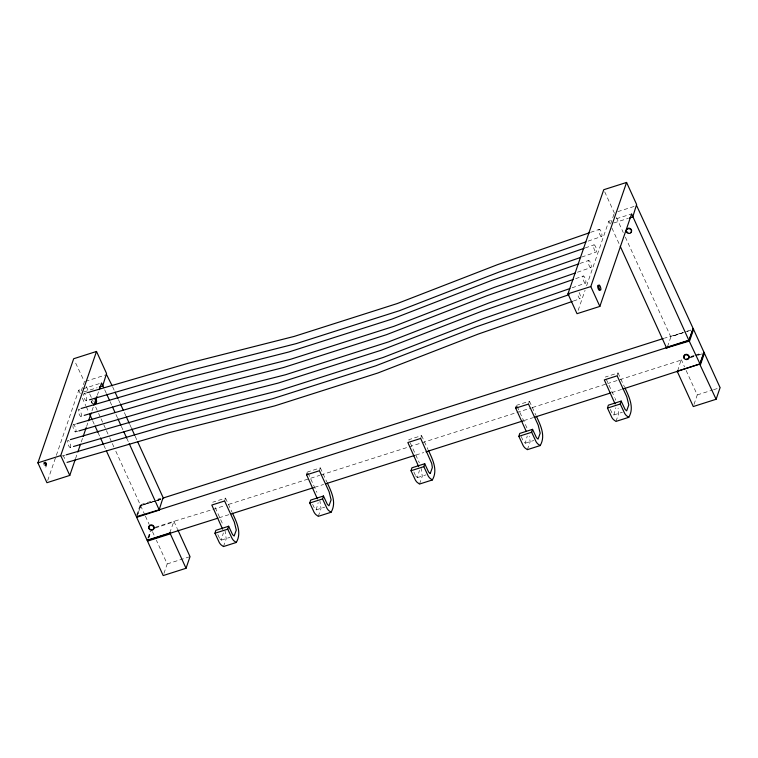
<?xml version="1.0" encoding="UTF-8"?>
<svg xmlns="http://www.w3.org/2000/svg" width="758" height="758" viewBox="0 0 758 758"><rect width="100%" height="100%" fill="white"/><g stroke="black" fill="none" stroke-linecap="round" stroke-linejoin="round"><path stroke-width="0.57" stroke-dasharray="3.79 2.84" d="M44.75 462.124L45.812 466.028A2.662 0.796 72.3 0 0 46.92 466.179L45.859 462.285M224.614 500.972L225.543 498.12L212.733 502.203M319.421 470.737L320.35 467.885L307.54 471.969M420.681 438.446L421.609 435.604L408.799 439.687L419.345 462.816M528.515 404.071L529.444 401.219L516.634 405.303M617.126 375.816L618.054 372.964L605.244 377.048M47.707 480.477L78.728 390.199L81.987 389.167M81.22 390.957L84.403 381.71L74.625 360.827M75.525 458.704L77.051 454.25M81.267 441.99L82.793 437.527M86.63 426.384L87.776 423.04M91.983 410.789L93.518 406.326M97.346 395.183L98.493 391.839M136.62 515.383L140.249 504.819L115.254 449.958M137.748 514.151L140.865 505.34L156.356 500.668M137.037 516.482L140.865 505.34L140.249 504.819L153.296 500.659M147.829 538.133L150.008 531.784M148.596 537.953L150.776 531.614M148.653 538.057L150.946 531.367M169.716 532.94L173.933 521.333L211.728 509.783M163.927 573.446L167.196 563.933L156.404 540.264M578.165 310.344L585.062 290.286M586.588 285.823L608.797 221.184L612.057 220.142M610.588 223.998L614.122 213.718M667.495 346.728L670.944 336.704L682.949 332.667L664.425 338.182M677.661 370.984L681.167 359.605L680.902 360.192L607.764 383.51M693.996 404.431L697.265 394.918L685.005 368.018M219.773 538.711L221.336 540.103L223.354 532.893M223.439 546.565L226.216 538.815L225.079 530.988M312.609 504.26L314.551 508.429L316.152 509.878L318.171 502.668M318.256 516.34L321.032 508.58L319.895 500.754M415.839 476.195L417.412 477.587L419.43 470.377M419.506 484.049L422.282 476.299L421.145 468.463M521.21 436.551L523.645 441.762L525.247 443.203L527.265 435.992M527.341 449.665L530.117 441.914L529.463 436.352M610.304 409.339L612.256 413.508L613.857 414.948L615.875 407.738M615.951 421.41L618.727 413.66L618.073 408.098M680.902 360.192L681.489 359.842L684.512 366.938M590.577 232.365L599.436 229.295M588.113 241.129L601.407 236.515A3.781 1.128 72.3 0 0 600.99 231.247A3.781 1.128 72.3 0 0 598.867 230.953A3.781 1.128 72.3 0 0 601.407 236.515M585.233 247.923L594.092 244.853M581.661 257.076L596.063 252.082A3.781 1.128 72.3 0 0 595.646 246.805A3.781 1.128 72.3 0 0 593.523 246.511A3.781 1.128 72.3 0 0 596.063 252.082M579.879 263.49L588.748 260.411M577.416 272.245L590.709 267.64A3.781 1.128 72.3 0 0 590.302 262.372A3.781 1.128 72.3 0 0 588.18 262.069A3.781 1.128 72.3 0 0 590.709 267.64M575.644 278.66L583.395 275.969M572.072 287.813L585.365 283.198A3.781 1.128 72.3 0 0 584.949 277.93A3.781 1.128 72.3 0 0 582.826 277.627A3.781 1.128 72.3 0 0 585.365 283.198M573.37 301.059L580.022 298.756M154.992 528.042L174.605 521.627M85.512 381.359L105.457 374.992M617.798 211.634L636.644 205.626M83.077 388.816L99.383 383.614M616.406 218.759L631.632 213.908M83.844 391.952L97.147 387.717M613.914 222.937L628.325 218.342M45.48 467.032L46.522 466.701M157.645 499.266L160.914 498.233M144.92 515.07L140.647 505.7L161.312 499.115M683.773 332.525L670.726 336.685L625.227 236.847M684.862 332.175L690.301 330.441M155.447 527.227L173.933 521.333M690.955 356.478L694.214 355.445M695.304 355.095L701.832 353.01M212.856 509.433L224.103 505.842M228.603 504.411L319.743 475.351M320.861 474.991L421.003 443.06M422.121 442.7L531.263 407.908M532.381 407.548L606.646 383.87M690.273 357.71L696.791 355.625M697.881 355.284L704.409 353.2M218.986 517.828L229.115 514.597M314.617 487.328L323.619 484.466M415.877 455.046L423.76 452.535M523.892 420.605L532.893 417.734M611.649 392.625L621.778 389.394M221.355 540.113L229.892 537.394M316.162 509.888L324.708 507.159M417.421 477.597L425.958 474.878M525.256 443.212L533.793 440.493M613.866 414.958L622.403 412.238M167.196 563.933L190.031 556.656M697.265 394.918L712.492 390.067M713.572 389.726L720.1 387.641M140.647 505.7L156.3 500.773M157.408 500.422L160.762 499.361M157.465 500.327L160.791 499.332M690.339 357.17L694.773 355.834M695.872 355.502L702.514 353.493M84.185 393.582L87.587 392.597M86.156 400.811A3.781 1.128 72.3 0 0 85.739 395.534A3.781 1.128 72.3 0 0 83.617 395.24A3.781 1.128 72.3 0 0 86.156 400.811L89.548 399.817M80.812 416.369A3.781 1.128 72.3 0 0 80.395 411.101A3.781 1.128 72.3 0 0 78.273 410.798A3.781 1.128 72.3 0 0 80.812 416.369L83.077 415.706M73.498 424.698L75.762 424.044M75.459 431.927L77.723 431.264M70.115 447.485A3.781 1.128 72.3 0 0 69.698 442.217A3.781 1.128 72.3 0 0 67.576 441.923A3.781 1.128 72.3 0 0 70.115 447.485L73.517 446.5M62.8 455.823L65.065 455.16M670.053 336.391L670.944 336.704M173.544 521.798L174.331 522.215L177.277 528.677M413.859 471.978L415.81 476.147M217.792 534.494L219.735 538.663M618.054 372.964L624.478 386.921M606.229 379.199L614.643 397.448M529.444 401.219L535.878 415.176M517.127 406.373L527.18 428.441M421.609 435.604L428.033 449.56M320.35 467.885L326.783 481.842M308.042 473.049L316.939 492.368M225.543 498.12L231.967 512.076M215.196 507.576L223.269 525.341M604.704 191.812L614.596 213.519M616.406 217.48L623.265 232.535M608.797 221.184L609.802 223.383M611.914 228.035L619.76 245.241M112.591 386.741L114.553 391.052M118.475 399.656L119.944 402.877M124.359 412.56L125.828 415.791M129.751 424.395L131.712 428.696M135.142 436.229L137.103 440.531M104.68 389.764L106.148 392.995M110.071 401.598L112.032 405.9M115.955 414.503L117.424 417.734M121.346 426.337L123.308 430.639M126.738 438.171L128.699 442.473M86.327 386.495L89.273 392.947M89.757 394.027L93.196 401.56M95.641 406.932L98.095 412.314M98.587 413.385L100.549 417.686M101.032 418.767L105.94 429.521M106.423 430.601L109.37 437.053M109.863 438.124L111.814 442.426M112.307 443.506L114.761 448.888M145.403 516.113L149.193 524.451M152.481 531.652L154.442 535.953M78.728 390.199L80.528 394.16M82.338 398.121L85.768 405.653M86.26 406.724L88.705 412.106M92.628 420.709L94.589 425.011M98.019 432.543L99.98 436.845M103.903 445.448L105.371 448.679M615.136 398.519L615.79 400.186M45.48 461.802L46.92 466.179L45.812 466.028L45.101 464.474L44.741 462.778L45.812 466.028L45.565 462.863M44.807 462.617A2.662 0.796 72.3 0 1 45.887 466.322A2.662 0.796 72.3 0 1 44.637 466.142A2.662 0.796 72.3 0 1 43.699 462.465M92.827 403.199A2.662 2.359 19 0 1 91.396 401.105M92.656 403.701A2.662 2.359 19 0 1 91.33 400.793M62.44 455.984A3.781 1.128 72.3 0 1 65.169 460.229M579.074 292.484A3.781 1.128 72.3 0 1 580.609 297.439A3.781 1.128 72.3 0 1 579.188 298.065A3.781 1.128 72.3 0 1 577.482 293.185M72.939 425.437A3.781 1.128 72.3 0 1 75.374 427.446A3.781 1.128 72.3 0 1 75.317 431.88A3.781 1.128 72.3 0 1 72.929 426.356M690.595 330.1L687.317 331.199L690.566 330.09M46.806 464.711L46.238 462.986L46.92 466.179L46.806 464.711"/><path stroke-width="1.14" d="M232.46 513.147C236.657 522.101 242.01 532.931 236.25 542.482L223.439 546.565L221.09 544.86A12.318 3.676 72.3 0 1 219.337 542.643L214.95 533.244L215.85 530.325L228.66 526.241L232.545 534.58L234.146 536.02L236.288 530.098L234.288 521.978L224.614 500.972L211.804 505.055L222.587 529.103M236.25 542.482L233.9 540.776A12.318 3.676 72.3 0 1 232.147 538.559L227.76 529.16L228.66 526.241M327.276 482.922C331.473 491.876 336.827 502.696 331.066 512.256L318.256 516.34L315.897 514.625A12.318 3.676 72.3 0 1 314.153 512.408L309.766 503.018L310.666 500.09L323.476 496.007L327.361 504.345L328.963 505.794L331.104 499.863L329.105 491.743L319.421 470.737L306.611 474.821L317.394 498.868M331.066 512.256L328.707 510.541A12.318 3.676 72.3 0 1 326.963 508.324L322.576 498.935L323.476 496.007M428.535 450.631C432.723 459.585 438.077 470.415 432.316 479.966L419.506 484.049L417.156 482.344A12.318 3.676 72.3 0 1 415.403 480.127L411.026 470.727L411.916 467.809L424.726 463.725L428.621 472.063L430.222 473.504M432.316 479.966L429.966 478.26A12.318 3.676 72.3 0 1 428.213 476.043L423.836 466.644L424.726 463.725M536.37 416.246C540.558 425.2 545.912 436.03 540.151 445.581L527.341 449.665L524.991 447.959A12.318 3.676 72.3 0 1 523.238 445.742L518.86 436.343L519.751 433.424L532.561 429.341L536.456 437.679L538.057 439.119L540.189 433.197L538.189 425.077L528.515 404.071L515.705 408.155L526.166 431.207M540.151 445.581L537.801 443.875A12.318 3.676 72.3 0 1 536.048 441.658L531.671 432.259L532.561 429.341M624.98 387.992C629.168 396.946 634.522 407.776 628.761 417.326L615.951 421.41L613.601 419.705A12.318 3.676 72.3 0 1 611.848 417.487L607.471 408.088L608.361 405.17L621.172 401.086L625.066 409.424L626.667 410.864L628.799 404.943L626.8 396.822L617.126 375.816L604.315 379.9L615.098 403.948M628.761 417.326L626.411 415.621A12.318 3.676 72.3 0 1 624.658 413.404L620.281 404.005L621.172 401.086M306.611 474.821L307.236 472.926M515.705 408.155L516.321 406.25M75.137 459.822L69.774 475.427L46.939 482.704L37.9 462.863L73.678 358.733L96.512 351.456L106.556 373.495L102.681 385.945L99.364 387.006M69.774 475.427L60.735 455.577L96.512 351.456M77.818 452.024L80.5 444.216M83.181 436.419L86.241 427.503M88.544 420.813L91.225 413.015M93.897 405.208L96.967 396.292M99.26 389.612L101.563 382.923L103.694 387.613M106.357 450.83L136.26 516.444L137.037 516.482L159.171 509.802L163.084 497.532L137.596 441.601M217.859 518.188L147.886 540.283L147.507 541.127L163.197 575.559L186.032 568.282L190.031 556.656L177.77 529.747M159.758 509.452L159.171 509.802L688.946 340.503L631.632 213.908L599.853 306.412L577.018 313.689L567.969 293.848L603.747 189.718L626.582 182.441L636.625 204.48L632.759 216.93L629.434 217.991M599.853 306.412L590.804 286.562L626.582 182.441M636.644 205.626L693.153 328.517L688.946 340.503L700.013 363.944L622.896 389.034M693.153 328.517L689.164 340.143L666.329 347.429L620.252 246.312M692.774 329.36L693.561 329.398L689.562 341.024L666.055 348.017M693.561 329.398L704.002 352.318L699.795 364.304L716.102 399.267L693.276 406.544L677.576 372.102L677.661 370.984L676.903 371.818M704.002 352.318L700.013 363.944L677.178 371.231M700.411 364.825L704.409 353.2L703.623 353.162M716.102 399.267L720.1 387.641L704.409 353.2M430.231 473.513L432.354 467.572L431.747 463.536L420.681 438.446L407.87 442.539L418.653 466.587M147.886 540.283L147.099 540.246L136.658 517.326L137.037 516.482M163.756 497.826L162.998 498.66L163.756 497.826L663.307 338.542M666.727 348.31L667.116 347.846L666.329 347.429M589.468 232.753L497.523 264.656L397.23 303.56L294.18 336.419L188.382 363.224L87.587 392.597M585.896 241.897L499.494 271.876L399.201 310.78L296.151 343.639L190.343 370.454L89.548 399.817M584.124 248.311L492.179 280.214L391.886 319.118L288.836 351.977L183.029 378.782L81.106 408.486M580.552 257.455L494.15 287.434L393.857 326.347L290.807 359.207L184.999 386.011L84.204 415.375M578.771 263.869L486.835 295.772L386.542 334.676L283.492 367.535L177.685 394.349L76.89 423.713M575.208 273.022L488.806 303.001L388.513 341.905L285.463 374.765L179.655 401.569L78.86 430.932M573.427 279.427L481.491 311.33L381.198 350.243L278.148 383.093L172.341 409.907L70.418 439.602M569.855 288.58L483.452 318.559L383.16 357.463L280.109 390.323L174.302 417.127L73.517 446.5M569.192 294.606L476.138 326.887L375.845 365.801L272.804 398.661L166.997 425.465L66.202 454.828M572.271 301.447L478.109 334.117L377.816 373.021L274.766 405.881L168.958 432.685L67.036 462.389M37.9 462.863L60.735 455.577M567.969 293.848L590.804 286.562M136.658 517.326L159.493 510.039M147.099 540.246L169.934 532.959M231.361 513.877L313.499 487.688M325.874 483.746L414.759 455.406M426.005 451.815L522.764 420.965M534.02 417.374L610.522 392.985M147.507 541.127L170.342 533.84L186.032 568.282M214.95 533.244L227.76 529.16M309.766 503.018L322.576 498.935M411.026 470.727L423.836 466.644M518.86 436.343L531.671 432.259M607.471 408.088L620.281 404.005M170.607 533.253L169.716 532.94L170.342 533.84M106.565 374.642L112.108 385.67M115.045 392.123L117.983 398.575M120.437 403.957L123.374 410.41M126.321 416.862L129.258 423.315M131.712 428.696L134.649 435.149M106.641 394.065L109.578 400.518M112.525 406.98L114.97 412.352M117.916 418.804L120.854 425.257M123.8 431.719L126.738 438.171M129.192 443.544L159.171 509.802M89.69 414.256L92.135 419.638M95.082 426.091L98.019 432.543M100.473 437.925L103.41 444.377M599.824 289.878A2.662 0.796 72.3 0 1 598.015 288.182A2.662 0.796 72.3 0 1 598.384 285.51M626.515 229.693A2.662 2.359 19 0 1 630.609 228.764A2.662 2.359 19 0 1 630.466 232.659M627.842 232.602A2.662 2.359 19 0 1 626.61 231.332M684.104 357.482A2.662 2.359 19 0 1 685.924 354.346A2.662 2.359 19 0 1 689.145 356.762A2.662 2.359 19 0 1 686.208 359.055M95.034 399.608A2.662 2.359 19 0 1 93.528 404.005M95.205 399.106A2.662 2.359 19 0 1 95.451 403.247M148.881 527.255A2.662 2.359 19 0 1 151.827 524.953A2.662 2.359 19 0 1 154.026 528.165A2.662 2.359 19 0 1 150.321 529.349M149.591 528.8A2.662 2.359 19 0 1 149.089 528.07M598.697 286.145A2.662 0.796 72.3 0 0 600.478 290.068A2.662 0.796 72.3 0 0 600.194 286.353A2.662 0.796 72.3 0 0 598.697 286.145M626.44 231.834A2.662 2.359 19 0 0 630.959 232.64A2.662 2.359 19 0 0 629.178 228.717A2.662 2.359 19 0 0 626.44 231.834M683.924 357.984A2.662 2.359 19 0 0 688.454 358.79A2.662 2.359 19 0 0 686.663 354.867A2.662 2.359 19 0 0 683.924 357.984M148.919 528.582A2.662 2.359 19 0 0 153.438 529.378A2.662 2.359 19 0 0 151.647 525.465A2.662 2.359 19 0 0 148.919 528.582"/></g></svg>
